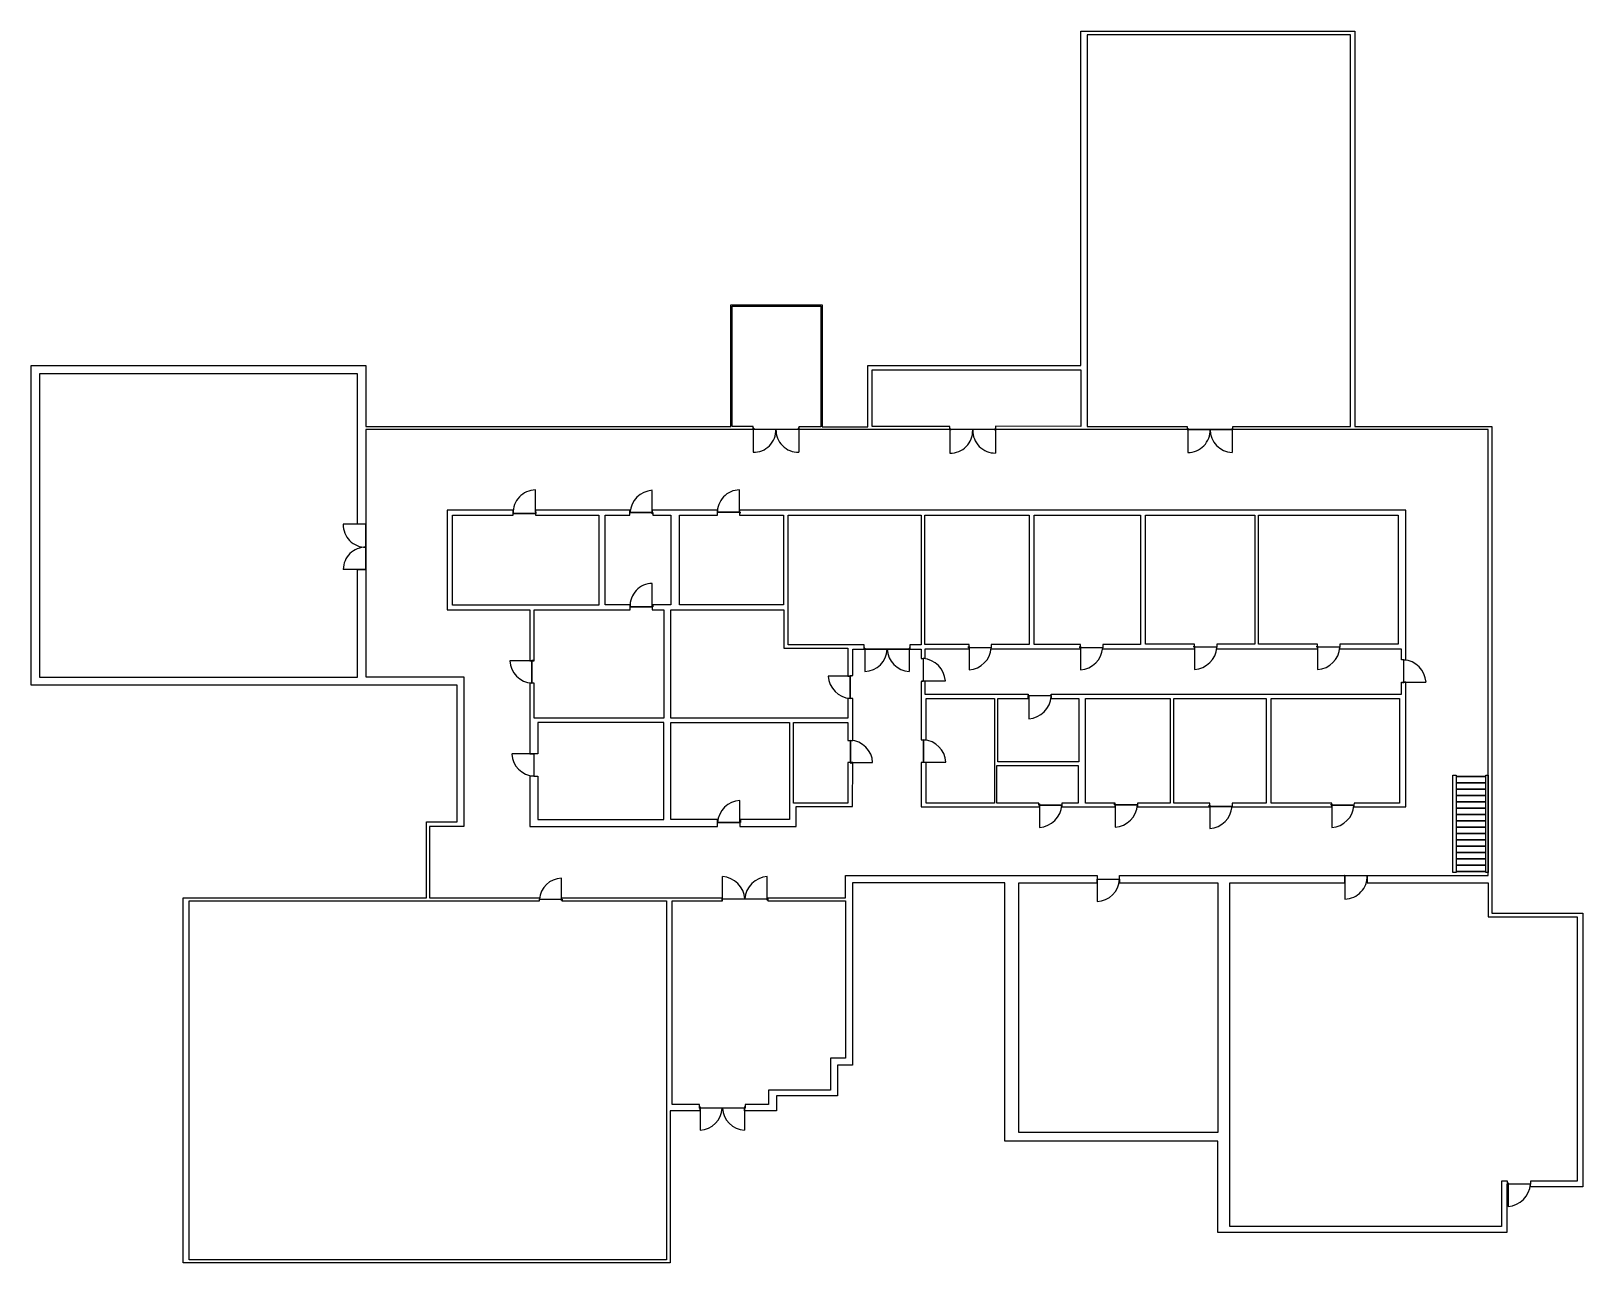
# Model space of a CAD drawing. Extents: x 0 to 2448, y 0 to 1944.
import ezdxf

# ---------------------------------------------------------------- set-up
doc = ezdxf.new("R2010")
doc.units = 0
doc.header["$LTSCALE"] = 12
doc.header["$MEASUREMENT"] = 0
for name, color, linetype in [('Doors', 2, 'CONTINUOUS'), ('Exterior', 1, 'CONTINUOUS'), ('Hallway', 140, 'CONTINUOUS'), ('Handrails', 1, 'CONTINUOUS'), ('Interior Room', 31, 'CONTINUOUS'), ('Misc', 191, 'CONTINUOUS'), ('Restroom', 7, 'CONTINUOUS'), ('Stairs', 3, 'CONTINUOUS'), ('Wall', 7, 'CONTINUOUS')]:
    doc.layers.add(name, color=color, linetype=linetype)

msp = doc.modelspace()

# ---------------------------------------------------------------- linework, layer by layer
at = {"layer": 'Doors'}
for p, q in [((1139, 1317.3), (1139, 1279.2)), ((1211, 1317.3), (1211, 1279.2)), ((1449.4, 1316.1), (1449.4, 1278)), ((1521.4, 1316.1), (1521.4, 1278)), ((1824.6, 1315.3), (1824.6, 1279)), ((1894.6, 1315.3), (1894.6, 1279)), ((795.5, 1184.9), (795.5, 1219.9)), ((979.9, 1184.2), (979.9, 1219.2)), ((1117.6, 1185), (1117.6, 1220)), ((527.6, 1165.7), (492.6, 1165.7)), ((528.2, 1094.5), (492.6, 1094.5)), ((980, 1037.4), (980, 1072.4)), ((1315.2, 968.4), (1315.2, 933.4)), ((1385.2, 968.4), (1385.2, 933.4)), ((1479.6, 970.9), (1479.6, 935.9)), ((1655.4, 970.9), (1655.4, 935.9)), ((1835.4, 971.5), (1835.4, 936.5)), ((2029.4, 971.5), (2029.4, 936.5)), ((790.1, 950), (755.1, 950)), ((1292.3, 926), (1257.3, 926)), ((1407.3, 918.7), (1442.3, 918.7)), ((2165.4, 916.7), (2200.4, 916.7)), ((1574.1, 893.7), (1574.1, 858.7)), ((793.2, 803.2), (758.2, 803.2)), ((1292.4, 789.5), (1327.4, 789.5)), ((1407.9, 790.5), (1442.9, 790.5)), ((1118, 695), (1118, 730)), ((1590.9, 722.3), (1590.9, 687.3)), ((1710, 722.7), (1710, 687.7)), ((1859.4, 720.5), (1859.4, 685.5)), ((2051.7, 722.2), (2051.7, 687.2)), ((836.9, 573.9), (836.9, 607.1)), ((1090.9, 574.7), (1090.9, 609.7)), ((1161, 574.7), (1161, 609.7)), ((1681.6, 605.4), (1681.6, 570.4)), ((2072.6, 609.3), (2072.6, 574.3)), ((1055.4, 244.4), (1055.4, 209.4)), ((1125.5, 244.4), (1125.5, 209.4)), ((2330, 124.3), (2330, 89.3))]:
    msp.add_line(p, q, dxfattribs=at)
for points in [[(1139, 1279.2, 0.429699), (1175, 1315.4, 0.421971), (1211, 1279.2)], [(1449.4, 1278, 0.429699), (1485.4, 1314.2, 0.421971), (1521.4, 1278)], [(1824.6, 1279, 0.424907), (1860, 1315.2, 0.410243), (1894.6, 1279)]]:
    msp.add_lwpolyline(points, format="xyb", dxfattribs=at)
for centre, radius, start, end in [((796.3, 1184), 35.9, 91.2666, 181.7825), ((982.2, 1181.8), 37.5, 93.6273, 176.2394), ((1118.4, 1184.1), 35.9, 91.2666, 181.7825), ((527.6, 1164.5), 35.1, 178.0374, 270.9528), ((527.6, 1094.5), 35, 88.9938, 180), ((980.7, 1036.5), 35.9, 91.2666, 181.7825), ((1314.4, 969.3), 35.9, 271.2595, 358.5855), ((1387.7, 970.8), 37.5, 183.7164, 266.1717), ((1477.2, 973.4), 37.5, 273.6273, 356.2394), ((1653, 973.4), 37.5, 273.6273, 356.2394), ((1833, 973.9), 37.5, 273.6273, 356.2394), ((2027.1, 974), 37.5, 273.6273, 356.2394), ((792.5, 952.4), 37.5, 183.6273, 266.2394), ((1404.8, 916.3), 37.5, 3.6273, 86.2394), ((2163, 914.3), 37.5, 3.6273, 86.2394), ((1294.8, 928.3), 37.5, 183.6273, 266.2394), ((1571.7, 896.2), 37.5, 273.6273, 356.2394), ((1291.5, 788.7), 35.9, 1.2595, 88.5855), ((1405.5, 788.1), 37.5, 3.6273, 86.2394), ((795.5, 805.4), 37.3, 183.5048, 266.5351), ((1120.4, 692.5), 37.5, 93.6273, 176.2394), ((1588.5, 724.8), 37.5, 273.6273, 356.2394), ((1707.7, 725.2), 37.5, 273.6273, 356.2394), ((1857, 723), 37.5, 273.6273, 356.2394), ((2049.3, 724.6), 37.5, 273.6273, 356.2394), ((837.7, 571.2), 35.9, 91.2595, 175.6967), ((1088.5, 572.2), 37.5, 3.7606, 86.3727), ((1163.4, 572.2), 37.5, 93.6273, 176.2394), ((1680.8, 606.3), 35.9, 271.2595, 358.5855), ((2071.8, 610.1), 35.9, 271.2666, 1.7824), ((1053, 246.9), 37.5, 273.6273, 356.2394), ((1127.9, 246.9), 37.5, 183.7606, 266.3727), ((2327.7, 126.7), 37.5, 273.6273, 356.2394)]:
    msp.add_arc(centre, radius, start, end, dxfattribs=at)
at = {"layer": 'Exterior'}
msp.add_lwpolyline([(1656, 1944), (2088, 1944), (2088, 1320), (2304, 1320), (2304, 552), (2448, 552), (2448, 120), (2374.3, 120), (2365.1, 120), (2365.1, 124.3), (2330, 124.3), (2328, 124.3), (2328, 48), (1872, 48), (1872, 192), (1536, 192), (1536, 600), (1536, 600), (1536, 600), (1296, 600), (1296, 600), (1296, 600), (1296, 312), (1272, 312), (1272, 264), (1176, 264), (1176, 240), (1125.5, 240), (1125.5, 244.4), (1054.4, 244.4), (1055.4, 240), (1008, 240), (1008, 0), (240, 0), (240, 576), (624, 576), (624, 696), (672, 696), (672, 912), (0, 912), (0, 1416), (528, 1416), (528, 1320), (1104, 1320), (1104, 1512), (1248, 1512), (1248, 1319.6), (1320, 1319.6), (1320, 1416), (1656, 1416)], close=True, dxfattribs=at)
at = {"layer": 'Hallway'}
for points in [[(629.1, 576.2), (801.8, 576.2), (801.8, 573.9), (836.9, 573.9), (836.9, 576.2), (1089.9, 576.2), (1089.9, 576.2), (1089.9, 574.7), (1162, 574.7), (1162, 576.2), (1284.5, 576.2), (1284.5, 576.2), (1284.5, 611.3), (1284.5, 611.3), (1284.5, 611.3), (1291.5, 611.3), (1536.1, 611.3), (1536.1, 611.3), (1536.1, 611.3), (1681.6, 611.3), (1681.6, 605.4), (1716.7, 605.4), (1716.7, 611.2), (2107.7, 611.3), (2298.3, 611.3), (2298.3, 616.2), (2298.3, 719.7), (2298.3, 1315.3), (1211, 1315.3), (1139, 1315.3), (528.2, 1315.3), (528.2, 1165.7), (528.2, 1094.5), (528.2, 924.8), (682.9, 924.8), (682.9, 688.6), (628.6, 688.6), (628.6, 576.2)], [(1536.1, 719.7), (1590.9, 719.7), (1590.9, 722.3), (1625.9, 722.3), (1625.9, 719.7), (1710, 719.7), (1710, 722.7), (1745.1, 722.7), (1745.1, 719.7), (1802.2, 719.7), (1859.4, 719.7), (1859.4, 720.5), (1894.4, 720.5), (1894.4, 719.7), (1956.1, 719.7), (2051.7, 719.7), (2051.7, 722.2), (2086.8, 722.2), (2086.8, 719.7), (2158.8, 719.7), (2168.5, 719.7), (2168.5, 897.4), (2168.5, 916.7), (2165.4, 916.7), (2165.4, 933.1), (2165.4, 951.8), (2168.5, 951.8), (2168.5, 968.4), (2168.5, 1187.7), (1117.6, 1187.7), (1117.6, 1185), (1082.6, 1185), (1082.6, 1187.7), (1082.6, 1187.7), (1022.8, 1187.7), (1009.2, 1187.7), (979.9, 1187.7), (979.9, 1184.2), (944.8, 1184.2), (944.8, 1187.7), (795.5, 1187.7), (795.5, 1182.9), (760.4, 1182.9), (760.4, 1187.7), (656.4, 1187.7), (656.4, 1030.7), (786.8, 1030.7), (786.8, 950), (790.1, 950), (790.1, 914.9), (786.8, 914.9), (786.8, 803.2), (793.2, 803.2), (793.2, 768.2), (786.8, 768.2), (786.8, 688.6), (1083, 688.6), (1083, 695), (1118, 695), (1118, 688.6), (1206.9, 688.6), (1206.9, 720.4), (1291.5, 720.4), (1296, 720.4), (1296.1, 789.5), (1294.1, 789.5), (1292.4, 789.5), (1292.4, 824.6), (1296.1, 824.6), (1296.2, 890.9), (1292.3, 890.9), (1292.3, 927), (1296.3, 927), (1296.3, 968.4), (1404.3, 968.4), (1404.2, 953.7), (1407.3, 953.7), (1407.3, 917.7), (1404.2, 917.7), (1404.1, 825.6), (1407.9, 825.5), (1407.9, 789.5), (1404.1, 789.5), (1404, 719.7), (1536.1, 719.7)], [(1835.4, 968.4), (1765.9, 968.4), (1750.2, 968.4), (1690.4, 968.4), (1690.4, 970.9), (1655.4, 970.9), (1655.4, 968.4), (1585.9, 968.4), (1574.4, 968.4), (1514.7, 968.4), (1514.7, 970.9), (1479.6, 970.9), (1479.6, 968.4), (1410.1, 968.4), (1410.1, 953.7), (1407.3, 953.7), (1407.3, 918.7), (1410.1, 918.7), (1410.1, 897.4), (1573.1, 897.4), (1573.1, 895.7), (1609.1, 895.7), (1609.1, 897.4), (2161.9, 897.4), (2161.9, 916.7), (2165.4, 916.7), (2165.4, 933.1), (2165.4, 951.8), (2161.9, 951.8), (2161.9, 968.4), (2124.2, 968.4), (2064.5, 968.4), (2064.5, 971.5), (2029.4, 971.5), (2029.4, 968.4), (1959.9, 968.4), (1930.2, 968.4), (1870.5, 968.4), (1870.5, 971.5), (1835.4, 971.5)]]:
    msp.add_lwpolyline(points, close=True, dxfattribs=at)
at = {"layer": 'Handrails'}
for points in [[(2242.7, 769.8), (2245.4, 769.8), (2248.2, 769.8), (2248.2, 616.2), (2245.4, 616.2), (2242.7, 616.2), (2242.7, 769.8)], [(2298.3, 616.2), (2294.7, 616.2), (2294.7, 769.8), (2298.3, 769.8)]]:
    msp.add_lwpolyline(points, close=True, dxfattribs=at)
at = {"layer": 'Interior Room'}
for points in [[(1666.1, 1320.1), (1823.6, 1320.1), (1823.6, 1315.3), (1895.6, 1315.3), (1895.6, 1320.1), (2081.3, 1320.1), (2081.3, 1938.2), (1666.1, 1938.2)], [(1139, 1315.3), (1139, 1320), (1105.8, 1320), (1105.8, 1509.8), (1245.7, 1509.8), (1245.7, 1319.6), (1211, 1319.6), (1211, 1315.3), (1139, 1315.3)], [(515, 1403.2), (13.4, 1403.2), (13.4, 924.4), (515, 924.4), (515, 1094.5), (528.2, 1094.5), (528.2, 1129.5), (528.2, 1165.7), (515, 1165.7), (515, 1165.7), (515, 1165.7)], [(665, 1180.1), (760.4, 1180.1), (760.4, 1182.9), (795.5, 1182.9), (795.5, 1180.1), (895.4, 1180.1), (895.4, 1038), (665, 1038)], [(1022.8, 1180.1), (1082.6, 1180.1), (1082.6, 1185), (1117.6, 1185), (1117.6, 1180.1), (1187.1, 1180.1), (1187.1, 1038.7), (1022.8, 1038.7)], [(1194.2, 1180.1), (1404, 1180.1), (1404, 975.4), (1386.3, 975.4), (1386.3, 968.4), (1350.3, 968.4), (1314.3, 968.4), (1314.3, 975.4), (1194.2, 975.4)], [(1410.1, 975.9), (1410.1, 1180.1), (1574.4, 1180.1), (1574.4, 975.9), (1514.7, 975.9), (1514.7, 970.9), (1479.6, 970.9), (1479.6, 975.9)], [(1585.9, 975.9), (1582.3, 975.9), (1582.3, 1180.1), (1750.2, 1180.1), (1750.2, 975.9), (1690.4, 975.9), (1690.4, 970.9), (1655.4, 970.9), (1655.4, 975.9)], [(1765.9, 976.4), (1757.7, 976.4), (1757.7, 1180.1), (1930.2, 1180.1), (1930.2, 976.4), (1870.5, 976.4), (1870.5, 971.5), (1835.4, 971.5), (1835.4, 976.4)], [(1959.9, 976.4), (1936.3, 976.4), (1936.3, 1180.1), (2156.4, 1180.1), (2156.4, 976.4), (2124.2, 976.4), (2064.5, 976.4), (2064.5, 971.5), (2029.4, 971.5), (2029.4, 976.4)], [(998.3, 859.5), (793.7, 859.5), (793.7, 914.9), (790.1, 914.9), (790.1, 950), (793.7, 950), (793.7, 1030.7), (944.9, 1030.7), (944.9, 1035.4), (980, 1035.4), (980, 1030.7), (998.3, 1030.7)], [(1288.5, 859.6), (1009.2, 859.6), (1009.2, 1030.7), (1187.4, 1030.7), (1187.4, 969.9), (1288.5, 969.9), (1288.5, 926), (1292.3, 926), (1292.3, 890.9), (1288.5, 890.9), (1288.5, 859.6)], [(1524.8, 890.8), (1573.1, 890.8), (1573.1, 895.7), (1573.1, 895.7), (1609.1, 895.7), (1609.1, 890.8), (1652.6, 890.8), (1652.6, 790.7), (1524.8, 790.7)], [(1663.4, 890.8), (1796.9, 890.8), (1796.9, 725.5), (1745.1, 725.5), (1745.1, 722.7), (1710, 722.7), (1710, 725.5), (1663.4, 725.5)], [(1859.4, 725.5), (1802.9, 725.5), (1802.9, 890.8), (1948.2, 890.8), (1948.2, 725.5), (1894.4, 725.5), (1894.4, 720.5), (1859.4, 720.5)], [(799.4, 699.7), (998.3, 699.7), (998.3, 852.9), (799.4, 852.9), (799.4, 803.2), (793.2, 803.2), (793.2, 768.2), (799.4, 768.2)], [(1009.2, 852.9), (1196.4, 852.9), (1196.4, 699.7), (1119, 699.7), (1119, 695), (1083, 695), (1083, 699.7), (1009.2, 699.7)], [(1558.4, 600), (1681.6, 600), (1681.6, 605.4), (1716.7, 605.4), (1716.7, 600), (1872, 600), (1872, 205.7), (1558.4, 205.7)], [(1891.1, 600), (2072.6, 600), (2072.6, 611.3), (2107.7, 611.3), (2107.7, 600), (2298.3, 600), (2298.3, 546.2), (2438.7, 546.2), (2438.7, 128.9), (2365.1, 128.9), (2365.1, 124.3), (2329, 124.3), (2329, 128.9), (2319.3, 128.9), (2319.3, 57.3), (1891.1, 57.3), (1891.1, 600)], [(1002.2, 571.2), (1002.2, 4.8), (249.2, 4.8), (249.2, 564.2), (249.2, 571.2), (801.8, 571.2), (801.9, 573.9), (836.9, 573.9), (837.9, 573.9), (837.9, 571.2), (1002.2, 571.2)], [(1011.2, 250.1), (1011.2, 571.2), (1090.9, 571.2), (1090.9, 571.2), (1090.9, 574.7), (1125.9, 574.7), (1162, 574.7), (1162, 571.2), (1284.6, 571.2), (1284.6, 323), (1260.9, 323), (1260.9, 272.9), (1163.4, 272.9), (1163.4, 250.1), (1126.5, 250.1), (1126.5, 244.4), (1054.4, 244.4), (1054.4, 250.1)]]:
    msp.add_lwpolyline(points, close=True, dxfattribs=at)
at = {"layer": 'Misc'}
for points in [[(1327, 1409.5), (1656, 1409.5), (1656, 1320.1), (1521.2, 1320.3), (1521.2, 1315.3), (1449.2, 1315.3), (1449.2, 1320.2), (1327, 1320.1)], [(1956.1, 890.8), (2158.8, 890.8), (2158.8, 725.5), (2086.9, 725.4), (2086.8, 722.2), (2051.7, 722.2), (2051.7, 725.5), (1956.1, 725.5)], [(1202.8, 852.9), (1288.5, 852.9), (1288.6, 824.6), (1292.4, 824.6), (1292.4, 789.5), (1288.6, 789.5), (1288.6, 760.8), (1288.5, 725.7), (1202.8, 725.7)], [(1523.3, 785.1), (1651.7, 785.1), (1651.7, 725.5), (1625.9, 725.5), (1625.9, 722.3), (1589.9, 722.3), (1589.9, 725.5), (1523.3, 725.5)]]:
    msp.add_lwpolyline(points, close=True, dxfattribs=at)
at = {"layer": 'Restroom'}
for points in [[(905.7, 1180.1), (944.7, 1180.1), (944.8, 1184.2), (980.9, 1184.2), (980.9, 1180.1), (1009.2, 1180.1), (1009.2, 1038.7), (980, 1038.7), (980, 1035.4), (944.9, 1035.4), (944.9, 1038.7), (905.7, 1038.7)], [(1411.8, 890.8), (1520, 890.8), (1520, 725.5), (1411.8, 725.5), (1411.8, 789.5), (1407.9, 789.5), (1407.9, 790.5), (1407.9, 825.5), (1411.8, 825.5)]]:
    msp.add_lwpolyline(points, close=True, dxfattribs=at)
at = {"layer": 'Stairs'}
for points in [[(2248.2, 767.9), (2294.7, 767.9)], [(2248.2, 757.9), (2294.7, 757.9)], [(2248.2, 747.9), (2294.7, 747.9)], [(2248.2, 737.9), (2294.7, 737.9)], [(2248.2, 727.9), (2294.7, 727.9)], [(2248.2, 717.9), (2294.7, 717.9)], [(2248.2, 707.9), (2294.7, 707.9)], [(2248.2, 697.9), (2294.7, 697.9)], [(2248.2, 687.9), (2294.7, 687.9)], [(2248.2, 677.9), (2294.7, 677.9)], [(2248.2, 667.9), (2294.7, 667.9)], [(2248.2, 657.9), (2294.7, 657.9)], [(2248.2, 647.9), (2294.7, 647.9)], [(2248.2, 637.9), (2294.7, 637.9)], [(2248.2, 627.9), (2294.7, 627.9)], [(2248.2, 617.9), (2294.7, 617.9)]]:
    msp.add_lwpolyline(points, close=True, dxfattribs=at)
at = {"layer": 'Wall'}
for points in [[(1140, 1317.3), (1139, 1317.3)], [(1140, 1315.3), (1139, 1315.3)], [(1140, 1317.3), (1140, 1315.3)], [(1210, 1317.3), (1210, 1315.3)], [(1211, 1317.3), (1210, 1317.3)], [(1211, 1315.3), (1210, 1315.3)], [(1450.4, 1316.1), (1449.4, 1316.1)], [(1450.4, 1314.1), (1449.4, 1314.1)], [(1450.4, 1316.1), (1450.4, 1314.1)], [(1520.4, 1316.1), (1520.4, 1314.1)], [(1521.4, 1316.1), (1520.4, 1316.1)], [(1521.4, 1314.1), (1520.4, 1314.1)], [(1824.6, 1317.3), (1823.6, 1317.3)], [(1824.6, 1315.3), (1823.6, 1315.3)], [(1824.6, 1317.3), (1824.6, 1315.3)], [(1894.6, 1317.3), (1894.6, 1315.3)], [(1895.6, 1317.3), (1894.6, 1317.3)], [(1895.6, 1315.3), (1894.6, 1315.3)], [(795.5, 1184.9), (796.5, 1184.9)], [(796.5, 1182.9), (795.5, 1182.9)], [(796.5, 1184.9), (796.5, 1182.9)], [(979.9, 1182.2), (979.9, 1184.2)], [(979.9, 1184.2), (980.9, 1184.2)], [(980.9, 1182.2), (979.9, 1182.2)], [(980.9, 1184.2), (980.9, 1182.2)], [(1117.6, 1185), (1118.6, 1185)], [(1118.6, 1183), (1117.6, 1183)], [(1118.6, 1185), (1118.6, 1183)], [(980, 1037.4), (980, 1037.4)], [(980, 1037.4), (981, 1037.4)], [(980, 1035.4), (980, 1037.4)], [(981, 1035.4), (980, 1035.4)], [(981, 1037.4), (981, 1035.4)], [(1315.2, 970.4), (1314.2, 970.4)], [(1315.2, 968.4), (1314.2, 968.4)], [(1315.2, 970.4), (1315.2, 968.4)], [(1385.2, 970.4), (1385.2, 968.4)], [(1386.2, 970.4), (1385.2, 970.4)], [(1386.2, 968.4), (1385.2, 968.4)], [(1478.6, 970.9), (1478.6, 972.9)], [(1478.6, 972.9), (1479.6, 972.9)], [(1479.6, 970.9), (1478.6, 970.9)], [(1479.6, 972.9), (1479.6, 970.9)], [(1654.4, 970.9), (1654.4, 972.9)], [(1654.4, 972.9), (1655.4, 972.9)], [(1655.4, 970.9), (1654.4, 970.9)], [(1655.4, 972.9), (1655.4, 970.9)], [(1834.4, 973.5), (1835.4, 973.5)], [(1834.4, 971.5), (1834.4, 973.5)], [(1835.4, 971.5), (1834.4, 971.5)], [(1835.4, 973.5), (1835.4, 971.5)], [(2028.4, 973.5), (2029.4, 973.5)], [(2028.4, 971.5), (2028.4, 973.5)], [(2029.4, 971.5), (2028.4, 971.5)], [(2029.4, 973.5), (2029.4, 971.5)], [(790.1, 950), (790.1, 951)], [(790.1, 951), (792.1, 951)], [(792.1, 950), (790.1, 950)], [(792.1, 951), (792.1, 950)], [(1292.3, 927), (1294.3, 927)], [(1292.3, 926), (1292.3, 927)], [(1294.3, 926), (1292.3, 926)], [(1294.3, 927), (1294.3, 926)], [(1405.3, 918.7), (1407.3, 918.7)], [(1405.3, 917.7), (1405.3, 918.7)], [(1407.3, 917.7), (1405.3, 917.7)], [(1407.3, 918.7), (1407.3, 917.7)], [(2163.4, 915.7), (2163.4, 916.7)], [(2163.4, 916.7), (2165.4, 916.7)], [(2165.4, 915.7), (2163.4, 915.7)], [(2165.4, 916.7), (2165.4, 915.7)], [(1573.1, 893.7), (1573.1, 895.7)], [(1573.1, 895.7), (1574.1, 895.7)], [(1574.1, 893.7), (1573.1, 893.7)], [(1574.1, 895.7), (1574.1, 893.7)], [(793.2, 804.2), (795.2, 804.2)], [(793.2, 803.2), (793.2, 804.2)], [(795.2, 803.2), (793.2, 803.2)], [(795.2, 804.2), (795.2, 803.2)], [(1292.4, 789.5), (1292.4, 788.6)], [(1292.4, 788.6), (1294.1, 788.6)], [(1294.1, 788.6), (1294.1, 789.5)], [(1294.1, 789.5), (1294.1, 789.5)], [(1405.9, 789.5), (1405.9, 790.5)], [(1405.9, 790.5), (1407.9, 790.5)], [(1407.9, 789.5), (1405.9, 789.5)], [(1407.9, 790.5), (1407.9, 789.5)], [(1589.9, 724.3), (1590.9, 724.3)], [(1589.9, 722.3), (1589.9, 724.3)], [(1590.9, 722.3), (1589.9, 722.3)], [(1590.9, 724.3), (1590.9, 722.3)], [(1709, 724.7), (1710, 724.7)], [(1709, 722.7), (1709, 724.7)], [(1710, 722.7), (1709, 722.7)], [(1858.4, 722.5), (1859.4, 722.5)], [(1858.4, 720.5), (1858.4, 722.5)], [(1859.4, 720.5), (1858.4, 720.5)], [(1859.4, 722.5), (1859.4, 720.5)], [(2050.7, 724.2), (2051.7, 724.2)], [(2050.7, 722.2), (2050.7, 724.2)], [(2051.7, 722.2), (2050.7, 722.2)], [(2051.7, 724.2), (2051.7, 722.2)], [(1118, 697), (1119, 697)], [(1118, 695), (1118, 697)], [(1118, 695), (1119, 695)], [(1119, 695), (1118, 695)], [(1119, 697), (1119, 695)], [(2071.6, 611.3), (2071.6, 609.3)], [(2072.6, 611.3), (2071.6, 611.3)], [(2071.6, 609.3), (2072.6, 609.3)], [(2072.6, 611.3), (2072.6, 609.3)], [(836.9, 571.9), (836.9, 573.9)], [(836.9, 571.9), (837.9, 571.9)], [(837.9, 571.9), (837.9, 573.9)], [(1090.9, 574.7), (1089.9, 574.7)], [(1089.9, 574.7), (1089.9, 572.7)], [(1089.9, 572.7), (1090.9, 572.7)], [(1090.9, 572.7), (1090.9, 574.7)], [(1161, 574.7), (1162, 574.7)], [(1161, 572.7), (1161, 574.7)], [(1162, 572.7), (1161, 572.7)], [(1162, 574.7), (1162, 572.7)], [(1054.4, 246.4), (1055.4, 246.4)], [(1054.4, 244.4), (1054.4, 246.4)], [(1055.4, 246.4), (1055.4, 244.4)], [(1126.5, 246.4), (1125.5, 246.4)], [(1125.5, 246.4), (1125.5, 244.4)], [(1126.5, 244.4), (1126.5, 246.4)], [(1055.4, 244.4), (1054.4, 244.4)], [(1125.5, 244.4), (1126.5, 244.4)], [(2329, 126.3), (2330, 126.3)], [(2329, 124.3), (2329, 126.3)], [(2330, 124.3), (2329, 124.3)], [(2330, 126.3), (2330, 124.3)]]:
    msp.add_lwpolyline(points, dxfattribs=at)

doc.saveas('drawing.dxf')
